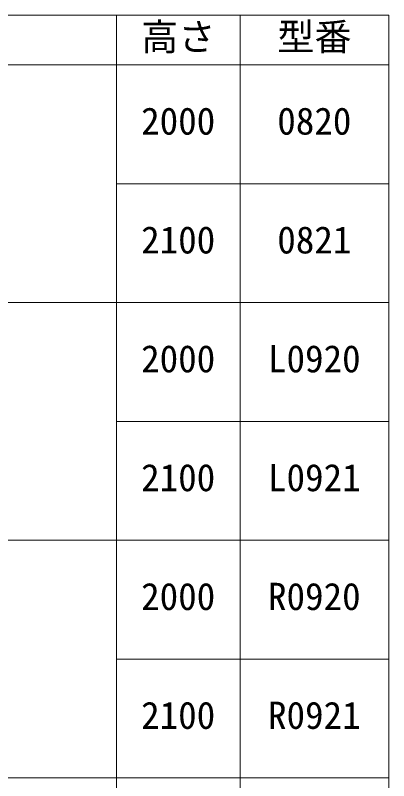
# Model space of a CAD drawing. Units: millimetres at full size, sheet at 1:30; details may follow other scales. Extents: x -6149 to 5151, y -9003 to 3076.
# Drawn here: x -558 to 951, y -174 to 2917 of the extents above; entities that cross this region are included whole.
import ezdxf
from ezdxf.enums import TextEntityAlignment as Align

# ---------------------------------------------------------------- set-up
doc = ezdxf.new("R2010")
doc.units = ezdxf.units.MM
doc.header["$LTSCALE"] = 30
doc.linetypes.add('DOUBLE_CHAIN1', pattern=[8.8, 5, -1, 0.6, -0.6, 0.6, -1])
for name, color, linetype, lineweight in [('0-0', 7, 'DOUBLE_CHAIN1', 9), ('0-3', 7, 'DOUBLE_CHAIN1', 9), ('0-8', 7, 'Continuous', 9)]:
    doc.layers.add(name, color=color, linetype=linetype, lineweight=lineweight)
doc.layers.add('0-9', color=7, linetype='Continuous')
doc.styles.add('ＭＳ ゴシック', font='')
doc.styles.get('ＭＳ ゴシック').set_extended_font_data('MS Gothic')

msp = doc.modelspace()

# ---------------------------------------------------------------- linework, layer by layer
at = {"layer": '0-0', "linetype": 'Continuous'}
for p, q in [((-149.35, 2917.17), (-149.35, 1757.17)), ((350.65, 2917.17), (350.65, 1757.17)), ((-2549.35, 2717.17), (950.65, 2717.17)), ((-2549.35, 2717.17), (950.65, 2717.17)), ((-2549.35, 2717.17), (550.65, 2717.17)), ((-2549.35, 2717.17), (550.65, 2717.17)), ((-2549.35, 2717.17), (950.65, 2717.17)), ((-2549.35, 2717.17), (550.65, 2717.17)), ((-149.35, 2717.17), (-149.35, 1757.17)), ((313.01, 2717.17), (550.65, 2717.17)), ((350.65, 2717.17), (350.65, 1757.17)), ((713.01, 2717.17), (950.65, 2717.17)), ((713.01, 2717.17), (950.65, 2717.17)), ((950.65, 2237.17), (-149.35, 2237.17)), ((950.65, 2237.17), (-149.35, 2237.17)), ((-2549.35, 1757.17), (950.65, 1757.17)), ((-2549.35, 1757.17), (950.65, 1757.17)), ((-2549.35, 1757.17), (950.65, 1757.17)), ((-149.35, 1757.17), (-149.35, 797.17)), ((-149.35, 1757.17), (-149.35, 797.17)), ((350.65, 1757.17), (350.65, 797.17)), ((350.65, 1757.17), (350.65, 797.17)), ((713.01, 1757.17), (950.65, 1757.17)), ((950.65, 1277.17), (-149.35, 1277.17)), ((950.65, 1277.17), (-149.35, 1277.17)), ((-2049.35, 797.17), (950.65, 797.17)), ((-2049.35, 797.17), (713.01, 797.17)), ((-2049.35, 797.17), (950.65, 797.17)), ((-149.35, 797.17), (-149.35, -162.83)), ((-149.35, 797.17), (-149.35, -162.83)), ((350.65, 797.17), (350.65, -162.83)), ((350.65, 797.17), (350.65, -162.83)), ((713.01, 797.17), (950.65, 797.17)), ((713.01, 797.17), (950.65, 797.17)), ((950.65, 317.17), (-149.35, 317.17)), ((950.65, 317.17), (-149.35, 317.17)), ((-2549.35, -162.83), (950.65, -162.83)), ((-149.35, -162.83), (-149.35, -1322.83)), ((350.65, -162.83), (350.65, -1322.83)), ((713.01, -162.83), (950.65, -162.83)), ((713.01, -162.83), (950.65, -162.83))]:
    msp.add_line(p, q, dxfattribs=at)
for points in [[(-2549.35, 2917.17), (950.65, 2917.17), (950.65, -4202.83)], [(-2549.35, 2717.17), (713.01, 2717.17), (950.65, 2717.17)], [(-2549.35, 2717.17), (313.01, 2717.17), (550.65, 2717.17)], [(-2549.35, 2717.17), (713.01, 2717.17), (950.65, 2717.17)], [(-2549.35, 1757.17), (713.01, 1757.17), (950.65, 1757.17)]]:
    msp.add_lwpolyline(points, dxfattribs=at)
at = {"layer": '0-3', "linetype": 'Continuous'}
for p, q in [((-2549.35, 2917.17), (550.65, 2917.17)), ((-2549.35, 2717.17), (950.65, 2717.17)), ((-2549.35, 2717.17), (550.65, 2717.17)), ((-2549.35, 2717.17), (313.01, 2717.17)), ((-2549.35, 2717.17), (950.65, 2717.17)), ((-2549.35, 2717.17), (713.01, 2717.17)), ((-2549.35, 1757.17), (950.65, 1757.17)), ((-2549.35, 1757.17), (713.01, 1757.17)), ((-2049.35, 797.17), (713.01, 797.17)), ((-2549.35, -162.83), (713.01, -162.83))]:
    msp.add_line(p, q, dxfattribs=at)

# ---------------------------------------------------------------- texts
at = {"layer": '0-8', "style": 'ＭＳ ゴシック'}
for s, p in [('高さ', (-49.35, 2742.17)), ('型番', (500.65, 2742.17))]:
    msp.add_text(s, height=110, dxfattribs=at).set_placement(p, align=Align.BOTTOM_LEFT)
at = {"layer": '0-9', "style": 'ＭＳ ゴシック'}
for s, p in [('2000', (-49.35, 2402.17)), ('0820', (500.65, 2402.17)), ('2100', (-49.35, 1922.17)), ('0821', (500.65, 1922.17)), ('2000', (-49.35, 1442.17)), ('L0920', (463.15, 1442.17)), ('2100', (-49.35, 962.17)), ('L0921', (463.15, 962.17)), ('2000', (-49.35, 482.17)), ('R0920', (463.15, 482.17)), ('2100', (-49.35, 2.17)), ('R0921', (463.15, 2.17))]:
    msp.add_text(s, height=110, dxfattribs=at).set_placement(p, align=Align.BOTTOM_LEFT)

doc.saveas('drawing.dxf')
